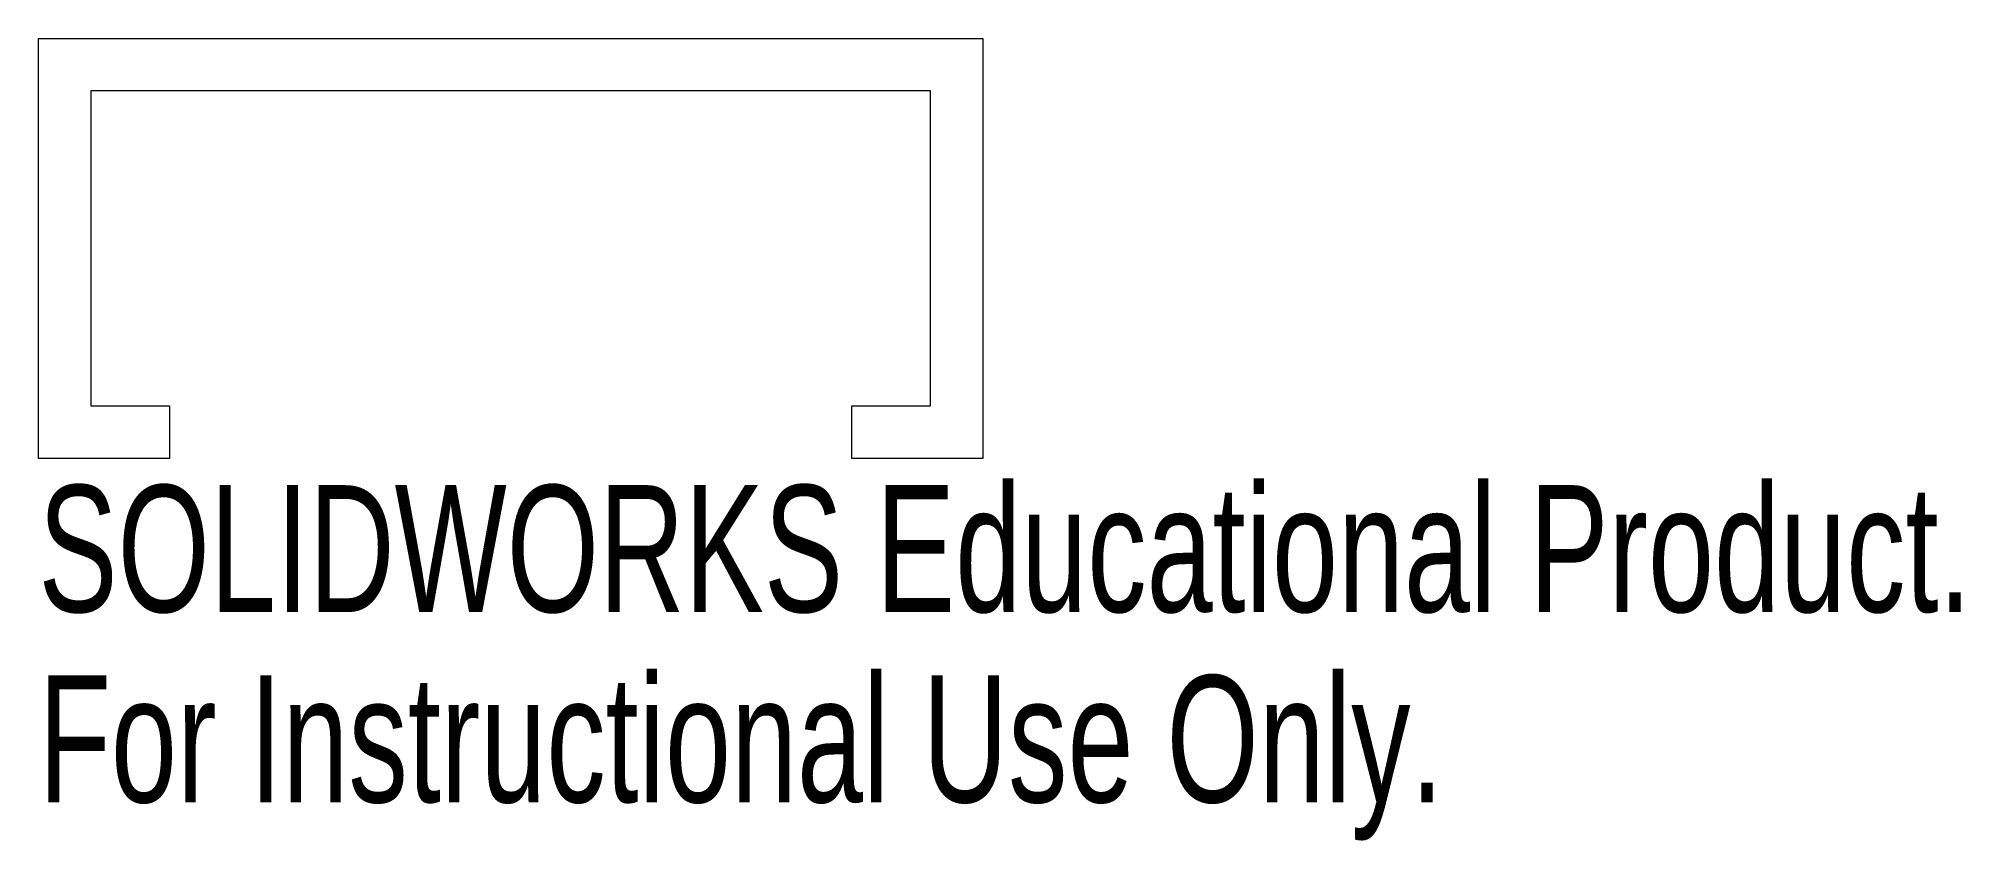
# Model space of a CAD drawing. Header units: millimetres. Extents: x -18 to 55.3, y -22.6 to 8.
import ezdxf

# ---------------------------------------------------------------- set-up
doc = ezdxf.new("R2010")
doc.units = ezdxf.units.MM
doc.styles.add('SLDTEXTSTYLE0', font='TXT', dxfattribs={"width": 0.7})

msp = doc.modelspace()

# ---------------------------------------------------------------- linework, layer by layer
at = {"color": 7, "linetype": 'Continuous', "lineweight": 15}
for p, q in [((-18, 8), (18, 8)), ((-18, -8), (-18, 8)), ((18, 8), (18, -8)), ((-16, 6), (-16, -6)), ((16, 6), (-16, 6)), ((16, -6), (16, 6)), ((-16, -6), (-13, -6)), ((-13, -6), (-13, -8)), ((13, -6), (16, -6)), ((13, -8), (13, -6)), ((-13, -8), (-18, -8)), ((18, -8), (13, -8))]:
    msp.add_line(p, q, dxfattribs=at)

# ---------------------------------------------------------------- texts
at = {"color": 7, "linetype": 'Continuous', "char_height": 4.83362, "attachment_point": 1, "style": 'SLDTEXTSTYLE0'}
for s, insert in [('SOLIDWORKS Educational Product.', (-18, -9.02)), ('For Instructional Use Only.', (-18, -16.27))]:
    msp.add_mtext(s, dxfattribs=dict(at, insert=insert))

doc.saveas('drawing.dxf')
